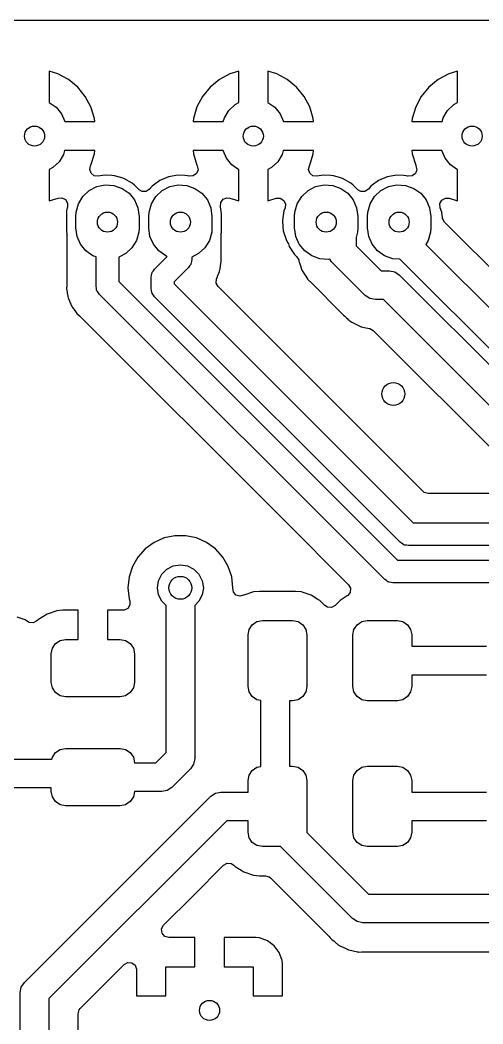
# Model space of a CAD drawing. Extents: x 6.2 to 8.58, y -5.58 to -4.
# Drawn here: x 6.76 to 7.077, y -4.689 to -4 of the extents above; entities that cross this region are included whole.
import ezdxf

# ---------------------------------------------------------------- set-up
doc = ezdxf.new("R2010")
doc.units = 0
doc.header["$MEASUREMENT"] = 0
doc.layers.add('BLACK', color=7, linetype='CONTINUOUS')

msp = doc.modelspace()

# ---------------------------------------------------------------- linework, layer by layer
at = {"layer": 'BLACK', "linetype": 'CONTINUOUS'}
for p, q in [((6.20537, -4.00041), (8.17992, -4.00041)), ((6.78602, -4.03739), (6.78, -4.03557)), ((6.78, -4.03557), (6.78, -4.05686)), ((6.91, -4.03557), (6.90398, -4.03739)), ((6.91, -4.05708), (6.91, -4.03557)), ((6.93602, -4.03739), (6.93, -4.03557)), ((6.93, -4.03557), (6.93, -4.05686)), ((7.06, -4.03557), (7.05398, -4.03739)), ((7.06, -4.05708), (7.06, -4.03557)), ((6.79325, -4.04126), (6.78602, -4.03739)), ((6.7996, -4.04647), (6.79325, -4.04126)), ((6.89675, -4.04126), (6.8904, -4.04647)), ((6.90398, -4.03739), (6.89675, -4.04126)), ((6.94325, -4.04126), (6.93602, -4.03739)), ((6.9496, -4.04647), (6.94325, -4.04126)), ((7.04675, -4.04126), (7.0404, -4.04647)), ((7.05398, -4.03739), (7.04675, -4.04126)), ((6.8048, -4.05281), (6.7996, -4.04647)), ((6.8904, -4.04647), (6.8852, -4.05281)), ((6.9548, -4.05281), (6.9496, -4.04647)), ((7.0404, -4.04647), (7.0352, -4.05281)), ((6.78, -4.05686), (6.78478, -4.06024)), ((6.80867, -4.06005), (6.8048, -4.05281)), ((6.8852, -4.05281), (6.88133, -4.06005)), ((6.90751, -4.05837), (6.91, -4.05708)), ((6.93, -4.05686), (6.93478, -4.06024)), ((6.95867, -4.06005), (6.9548, -4.05281)), ((7.0352, -4.05281), (7.03133, -4.06005)), ((7.05751, -4.05837), (7.06, -4.05708)), ((6.78478, -4.06024), (6.7885, -4.06481)), ((6.81105, -4.0679), (6.80867, -4.06005)), ((6.88133, -4.06005), (6.87895, -4.0679)), ((6.90014, -4.06744), (6.9032, -4.0624)), ((6.9032, -4.0624), (6.90751, -4.05837)), ((6.93478, -4.06024), (6.9385, -4.06481)), ((6.96105, -4.0679), (6.95867, -4.06005)), ((7.03133, -4.06005), (7.02895, -4.0679)), ((7.05014, -4.06744), (7.0532, -4.0624)), ((7.0532, -4.0624), (7.05751, -4.05837)), ((6.7885, -4.06481), (6.79075, -4.07)), ((6.79075, -4.07), (6.81126, -4.07)), ((6.81126, -4.07), (6.81105, -4.0679)), ((6.81126, -4.07), (6.81126, -4.07)), ((6.87895, -4.0679), (6.87874, -4.07)), ((6.87874, -4.07), (6.87874, -4.07)), ((6.87874, -4.07), (6.89942, -4.07)), ((6.89942, -4.07), (6.90014, -4.06744)), ((6.9385, -4.06481), (6.94075, -4.07)), ((6.94075, -4.07), (6.96126, -4.07)), ((6.96126, -4.07), (6.96105, -4.0679)), ((6.96126, -4.07), (6.96126, -4.07)), ((7.02895, -4.0679), (7.02874, -4.07)), ((7.02874, -4.07), (7.02874, -4.07)), ((7.02874, -4.07), (7.04942, -4.07)), ((7.04942, -4.07), (7.05014, -4.06744)), ((6.79058, -4.09), (6.78986, -4.09256)), ((6.81126, -4.09), (6.79058, -4.09)), ((6.81105, -4.0921), (6.81126, -4.09)), ((6.81126, -4.09), (6.81126, -4.09)), ((6.89925, -4.09), (6.87874, -4.09)), ((6.87874, -4.09), (6.87874, -4.09)), ((6.87874, -4.09), (6.87895, -4.0921)), ((6.9015, -4.09519), (6.89925, -4.09)), ((6.94058, -4.09), (6.93986, -4.09256)), ((6.96126, -4.09), (6.94058, -4.09)), ((6.96105, -4.0921), (6.96126, -4.09)), ((6.96126, -4.09), (6.96126, -4.09)), ((7.04925, -4.09), (7.02874, -4.09)), ((7.02874, -4.09), (7.02874, -4.09)), ((7.02874, -4.09), (7.02895, -4.0921)), ((7.0515, -4.09519), (7.04925, -4.09)), ((6.7868, -4.0976), (6.78249, -4.10163)), ((6.78986, -4.09256), (6.7868, -4.0976)), ((6.80867, -4.09995), (6.81105, -4.0921)), ((6.87895, -4.0921), (6.88133, -4.09995)), ((6.90522, -4.09976), (6.9015, -4.09519)), ((6.9368, -4.0976), (6.93249, -4.10163)), ((6.93986, -4.09256), (6.9368, -4.0976)), ((6.95867, -4.09995), (6.96105, -4.0921)), ((7.02895, -4.0921), (7.03133, -4.09995)), ((7.05522, -4.09976), (7.0515, -4.09519)), ((6.78249, -4.10163), (6.78, -4.10292)), ((6.78, -4.10292), (6.78, -4.12443)), ((6.80784, -4.1029), (6.80843, -4.10041)), ((6.80872, -4.10556), (6.80784, -4.1029)), ((6.80843, -4.10041), (6.80867, -4.09995)), ((6.81088, -4.10732), (6.80872, -4.10556)), ((6.88211, -4.10308), (6.88111, -4.10569)), ((6.88133, -4.09995), (6.88133, -4.09995)), ((6.88133, -4.09995), (6.88154, -4.10034)), ((6.88154, -4.10034), (6.88211, -4.10308)), ((6.91, -4.10314), (6.90522, -4.09976)), ((6.91, -4.12443), (6.91, -4.10314)), ((6.93249, -4.10163), (6.93, -4.10292)), ((6.93, -4.10292), (6.93, -4.12443)), ((6.95784, -4.1029), (6.95843, -4.10041)), ((6.95872, -4.10556), (6.95784, -4.1029)), ((6.95843, -4.10041), (6.95867, -4.09995)), ((6.96088, -4.10732), (6.95872, -4.10556)), ((7.03211, -4.10308), (7.03111, -4.10569)), ((7.03133, -4.09995), (7.03133, -4.09995)), ((7.03133, -4.09995), (7.03154, -4.10034)), ((7.03154, -4.10034), (7.03211, -4.10308)), ((7.06, -4.10314), (7.05522, -4.09976)), ((7.06, -4.12443), (7.06, -4.10314)), ((6.81366, -4.10763), (6.81088, -4.10732)), ((6.81652, -4.10713), (6.81366, -4.10763)), ((6.81835, -4.10681), (6.81652, -4.10713)), ((6.82305, -4.10708), (6.81835, -4.10681)), ((6.81835, -4.10681), (6.81835, -4.10681)), ((6.82492, -4.10719), (6.82305, -4.10708)), ((6.82913, -4.10845), (6.82492, -4.10719)), ((6.83123, -4.10908), (6.82913, -4.10845)), ((6.83694, -4.11237), (6.83123, -4.10908)), ((6.83845, -4.1138), (6.83694, -4.11237)), ((6.83694, -4.11237), (6.83694, -4.11237)), ((6.85582, -4.11056), (6.85147, -4.1138)), ((6.86187, -4.10795), (6.85582, -4.11056)), ((6.85582, -4.11056), (6.85582, -4.11056)), ((6.85582, -4.11056), (6.85582, -4.11056)), ((6.85582, -4.11056), (6.85582, -4.11056)), ((6.86835, -4.10681), (6.86187, -4.10795)), ((6.86187, -4.10795), (6.86187, -4.10795)), ((6.86187, -4.10795), (6.86187, -4.10795)), ((6.86187, -4.10795), (6.86187, -4.10795)), ((6.87305, -4.10708), (6.86835, -4.10681)), ((6.86835, -4.10681), (6.86835, -4.10681)), ((6.86835, -4.10681), (6.86835, -4.10681)), ((6.87492, -4.10719), (6.87305, -4.10708)), ((6.87574, -4.10743), (6.87492, -4.10719)), ((6.87607, -4.10752), (6.87574, -4.10743)), ((6.87885, -4.10734), (6.87607, -4.10752)), ((6.88111, -4.10569), (6.87885, -4.10734)), ((6.96366, -4.10763), (6.96088, -4.10732)), ((6.96652, -4.10713), (6.96366, -4.10763)), ((6.96835, -4.10681), (6.96652, -4.10713)), ((6.97305, -4.10708), (6.96835, -4.10681)), ((6.96835, -4.10681), (6.96835, -4.10681)), ((6.97492, -4.10719), (6.97305, -4.10708)), ((6.97913, -4.10845), (6.97492, -4.10719)), ((6.98123, -4.10908), (6.97913, -4.10845)), ((6.98694, -4.11237), (6.98123, -4.10908)), ((6.98845, -4.1138), (6.98694, -4.11237)), ((6.98694, -4.11237), (6.98694, -4.11237)), ((7.00582, -4.11056), (7.00147, -4.1138)), ((7.01187, -4.10795), (7.00582, -4.11056)), ((7.00582, -4.11056), (7.00582, -4.11056)), ((7.00582, -4.11056), (7.00582, -4.11056)), ((7.00582, -4.11056), (7.00582, -4.11056)), ((7.01835, -4.10681), (7.01187, -4.10795)), ((7.01187, -4.10795), (7.01187, -4.10795)), ((7.01187, -4.10795), (7.01187, -4.10795)), ((7.01187, -4.10795), (7.01187, -4.10795)), ((7.02305, -4.10708), (7.01835, -4.10681)), ((7.01835, -4.10681), (7.01835, -4.10681)), ((7.01835, -4.10681), (7.01835, -4.10681)), ((7.02492, -4.10719), (7.02305, -4.10708)), ((7.02574, -4.10743), (7.02492, -4.10719)), ((7.02607, -4.10752), (7.02574, -4.10743)), ((7.02885, -4.10734), (7.02607, -4.10752)), ((7.03111, -4.10569), (7.02885, -4.10734)), ((6.8032, -4.12145), (6.80751, -4.11743)), ((6.80751, -4.11743), (6.81275, -4.11471)), ((6.81275, -4.11471), (6.81852, -4.11352)), ((6.81852, -4.11352), (6.82441, -4.11392)), ((6.82441, -4.11392), (6.82996, -4.11589)), ((6.82996, -4.11589), (6.83478, -4.11929)), ((6.83478, -4.11929), (6.8385, -4.12387)), ((6.8417, -4.11686), (6.83845, -4.1138)), ((6.84378, -4.11803), (6.8417, -4.11686)), ((6.84657, -4.11799), (6.84378, -4.11803)), ((6.8489, -4.11644), (6.84657, -4.11799)), ((6.85054, -4.11449), (6.8489, -4.11644)), ((6.85147, -4.1138), (6.85054, -4.11449)), ((6.8532, -4.12145), (6.85751, -4.11743)), ((6.85751, -4.11743), (6.86275, -4.11471)), ((6.86275, -4.11471), (6.86852, -4.11352)), ((6.86852, -4.11352), (6.87441, -4.11392)), ((6.87441, -4.11392), (6.87996, -4.11589)), ((6.87996, -4.11589), (6.88478, -4.11929)), ((6.88478, -4.11929), (6.8885, -4.12387)), ((6.9532, -4.12145), (6.95751, -4.11743)), ((6.95751, -4.11743), (6.96275, -4.11471)), ((6.96275, -4.11471), (6.96852, -4.11352)), ((6.96852, -4.11352), (6.97441, -4.11392)), ((6.97441, -4.11392), (6.97996, -4.11589)), ((6.97996, -4.11589), (6.98478, -4.11929)), ((6.98478, -4.11929), (6.9885, -4.12387)), ((6.9917, -4.11686), (6.98845, -4.1138)), ((6.99378, -4.11803), (6.9917, -4.11686)), ((6.99657, -4.11799), (6.99378, -4.11803)), ((6.9989, -4.11644), (6.99657, -4.11799)), ((7.00054, -4.11449), (6.9989, -4.11644)), ((7.00147, -4.1138), (7.00054, -4.11449)), ((7.0032, -4.12145), (7.00751, -4.11743)), ((7.00751, -4.11743), (7.01275, -4.11471)), ((7.01275, -4.11471), (7.01852, -4.11352)), ((7.01852, -4.11352), (7.02441, -4.11392)), ((7.02441, -4.11392), (7.02996, -4.11589)), ((7.02996, -4.11589), (7.03478, -4.11929)), ((7.03478, -4.11929), (7.0385, -4.12387)), ((6.78, -4.12443), (6.78625, -4.12254)), ((6.78625, -4.12254), (6.78627, -4.12261)), ((6.78627, -4.12261), (6.7887, -4.12235)), ((6.7887, -4.12235), (6.7912, -4.1236)), ((6.7912, -4.1236), (6.79263, -4.126)), ((6.79263, -4.126), (6.79265, -4.12837)), ((6.80014, -4.12649), (6.8032, -4.12145)), ((6.8385, -4.12387), (6.84085, -4.12928)), ((6.85014, -4.12649), (6.8532, -4.12145)), ((6.8885, -4.12387), (6.89085, -4.12928)), ((6.89758, -4.12829), (6.89771, -4.12566)), ((6.89771, -4.12566), (6.89935, -4.12339)), ((6.89935, -4.12339), (6.90195, -4.12237)), ((6.90195, -4.12237), (6.90383, -4.12256)), ((6.90383, -4.12256), (6.91, -4.12443)), ((6.93, -4.12443), (6.9357, -4.1227)), ((6.9357, -4.1227), (6.9385, -4.12268)), ((6.9385, -4.12268), (6.94086, -4.12417)), ((6.94086, -4.12417), (6.94204, -4.1267)), ((6.95014, -4.12649), (6.9532, -4.12145)), ((6.9885, -4.12387), (6.99085, -4.12928)), ((7.00014, -4.12649), (7.0032, -4.12145)), ((7.0385, -4.12387), (7.04085, -4.12928)), ((7.04799, -4.12635), (7.04935, -4.1239)), ((7.04935, -4.1239), (7.05181, -4.12258)), ((7.05181, -4.12258), (7.05427, -4.12269)), ((7.05427, -4.12269), (7.06, -4.12443)), ((6.79196, -4.13127), (6.79183, -4.13183)), ((6.79183, -4.13183), (6.79183, -4.14463)), ((6.79265, -4.12837), (6.79196, -4.13127)), ((6.79835, -4.13512), (6.79855, -4.13217)), ((6.79855, -4.13217), (6.80014, -4.12649)), ((6.84085, -4.12928), (6.84165, -4.13512)), ((6.84835, -4.13512), (6.84855, -4.13217)), ((6.84855, -4.13217), (6.85014, -4.12649)), ((6.89085, -4.12928), (6.89165, -4.13512)), ((6.89757, -4.12836), (6.89756, -4.12829)), ((6.89756, -4.12829), (6.89758, -4.12829)), ((6.89757, -4.12845), (6.89757, -4.12836)), ((6.8976, -4.12858), (6.89757, -4.12845)), ((6.89817, -4.13348), (6.8976, -4.12858)), ((6.8976, -4.12858), (6.8976, -4.12858)), ((6.8976, -4.12858), (6.8976, -4.12858)), ((6.94096, -4.13127), (6.94026, -4.13603)), ((6.94175, -4.12928), (6.94096, -4.13127)), ((6.94204, -4.1267), (6.94175, -4.12928)), ((6.94835, -4.13512), (6.94855, -4.13217)), ((6.94855, -4.13217), (6.95014, -4.12649)), ((6.99085, -4.12928), (6.99165, -4.13512)), ((6.99835, -4.13512), (6.99855, -4.13217)), ((6.99855, -4.13217), (7.00014, -4.12649)), ((7.04085, -4.12928), (7.04165, -4.13512)), ((7.04817, -4.12914), (7.04799, -4.12635)), ((7.04926, -4.13212), (7.04817, -4.12914)), ((7.04971, -4.13605), (7.04926, -4.13212)), ((6.79835, -4.14299), (6.79835, -4.13512)), ((6.84165, -4.13512), (6.84165, -4.14299)), ((6.84835, -4.14299), (6.84835, -4.13512)), ((6.89165, -4.13512), (6.89165, -4.14299)), ((6.89817, -4.14628), (6.89817, -4.13348)), ((6.94026, -4.13603), (6.93995, -4.13818)), ((6.93995, -4.13818), (6.94001, -4.13895)), ((6.94001, -4.13895), (6.94056, -4.14514)), ((6.94835, -4.14299), (6.94835, -4.13512)), ((6.99165, -4.13512), (6.99165, -4.14299)), ((6.99835, -4.14299), (6.99835, -4.13512)), ((7.04165, -4.13512), (7.04165, -4.14299)), ((7.04979, -4.13653), (7.04971, -4.13605)), ((7.05113, -4.13898), (7.04979, -4.13653)), ((7.10087, -4.18872), (7.05113, -4.13898)), ((6.79183, -4.14463), (6.79196, -4.1457)), ((6.79196, -4.1457), (6.79209, -4.14685)), ((6.79209, -4.14685), (6.79211, -4.14714)), ((6.79915, -4.14883), (6.79835, -4.14299)), ((6.84145, -4.14594), (6.83986, -4.15162)), ((6.84165, -4.14299), (6.84145, -4.14594)), ((6.84915, -4.14883), (6.84835, -4.14299)), ((6.89145, -4.14594), (6.88986, -4.15162)), ((6.89165, -4.14299), (6.89145, -4.14594)), ((6.89789, -4.14803), (6.89803, -4.14688)), ((6.89803, -4.14688), (6.89817, -4.14628)), ((6.94056, -4.14514), (6.94275, -4.15176)), ((6.94915, -4.14883), (6.94835, -4.14299)), ((6.99145, -4.14594), (6.99044, -4.14954)), ((6.99165, -4.14299), (6.99145, -4.14594)), ((6.99915, -4.14883), (6.99835, -4.14299)), ((7.04145, -4.14594), (7.03986, -4.15162)), ((7.04165, -4.14299), (7.04145, -4.14594)), ((6.79211, -4.14714), (6.79211, -4.18218)), ((6.8015, -4.15424), (6.79915, -4.14883)), ((6.83986, -4.15162), (6.8368, -4.15666)), ((6.8515, -4.15424), (6.84915, -4.14883)), ((6.88986, -4.15162), (6.8868, -4.15666)), ((6.89789, -4.16373), (6.89789, -4.14803)), ((6.94275, -4.15176), (6.94275, -4.15176)), ((6.94275, -4.15176), (6.94362, -4.15316)), ((6.94362, -4.15316), (6.94405, -4.15407)), ((6.9515, -4.15424), (6.94915, -4.14883)), ((6.99044, -4.14954), (6.99047, -4.14968)), ((6.99047, -4.14968), (6.99047, -4.14968)), ((6.99047, -4.14968), (6.99047, -4.15522)), ((7.0015, -4.15424), (6.99915, -4.14883)), ((7.03986, -4.15162), (7.0382, -4.15436)), ((6.80522, -4.15882), (6.8015, -4.15424)), ((6.81004, -4.16222), (6.80522, -4.15882)), ((6.83249, -4.16068), (6.82787, -4.16307)), ((6.8368, -4.15666), (6.83249, -4.16068)), ((6.85522, -4.15882), (6.8515, -4.15424)), ((6.86004, -4.16222), (6.85522, -4.15882)), ((6.88249, -4.16068), (6.87787, -4.16307)), ((6.8868, -4.15666), (6.88249, -4.16068)), ((6.94405, -4.15407), (6.94466, -4.15572)), ((6.94466, -4.15572), (6.94466, -4.15572)), ((6.94466, -4.15572), (6.94827, -4.16122)), ((6.95522, -4.15882), (6.9515, -4.15424)), ((6.96004, -4.16222), (6.95522, -4.15882)), ((6.99047, -4.15522), (7.00777, -4.17252)), ((7.00522, -4.15882), (7.0015, -4.15424)), ((7.01004, -4.16222), (7.00522, -4.15882)), ((7.0382, -4.15436), (7.14322, -4.25938)), ((6.81213, -4.16296), (6.81004, -4.16222)), ((6.81213, -4.1831), (6.81213, -4.16296)), ((6.82787, -4.16307), (6.82787, -4.17983)), ((6.85223, -4.17128), (6.86096, -4.16255)), ((6.86096, -4.16255), (6.86004, -4.16222)), ((6.87743, -4.16725), (6.87719, -4.16763)), ((6.87758, -4.16593), (6.87743, -4.16725)), ((6.87787, -4.16465), (6.87758, -4.16593)), ((6.87787, -4.16307), (6.87787, -4.16465)), ((6.8976, -4.16877), (6.89805, -4.16634)), ((6.8979, -4.16388), (6.89789, -4.16373)), ((6.89805, -4.16634), (6.8979, -4.16388)), ((6.94827, -4.16122), (6.94827, -4.16122)), ((6.94827, -4.16122), (6.94827, -4.16122)), ((6.94827, -4.16122), (6.94969, -4.16255)), ((6.94969, -4.16255), (6.9511, -4.16497)), ((6.9511, -4.16497), (6.95114, -4.16516)), ((6.95114, -4.16516), (6.95124, -4.16566)), ((6.95124, -4.16566), (6.95124, -4.16566)), ((6.95124, -4.16566), (6.95131, -4.16595)), ((6.95131, -4.16595), (6.95131, -4.16595)), ((6.95131, -4.16595), (6.95137, -4.16623)), ((6.95137, -4.16623), (6.95189, -4.16764)), ((6.96559, -4.16419), (6.96004, -4.16222)), ((6.97148, -4.1646), (6.96559, -4.16419)), ((6.97243, -4.1644), (6.97148, -4.1646)), ((6.97367, -4.16626), (6.97243, -4.1644)), ((6.99673, -4.18932), (6.97367, -4.16626)), ((7.01559, -4.16419), (7.01004, -4.16222)), ((7.02053, -4.16453), (7.01559, -4.16419)), ((7.13218, -4.27618), (7.02053, -4.16453)), ((6.85022, -4.17556), (6.85036, -4.17425)), ((6.85036, -4.17425), (6.8506, -4.17387)), ((6.8506, -4.17387), (6.8507, -4.17343)), ((6.8507, -4.17343), (6.85152, -4.1724)), ((6.85152, -4.1724), (6.85223, -4.17128)), ((6.87557, -4.17021), (6.86567, -4.18011)), ((6.87627, -4.16909), (6.87557, -4.17021)), ((6.87709, -4.16806), (6.87627, -4.16909)), ((6.87719, -4.16763), (6.87709, -4.16806)), ((6.89581, -4.17526), (6.89683, -4.17301)), ((6.89683, -4.17301), (6.8969, -4.17261)), ((6.8969, -4.17261), (6.89714, -4.17175)), ((6.89714, -4.17175), (6.89728, -4.17137)), ((6.89728, -4.17137), (6.89758, -4.16892)), ((6.89758, -4.16892), (6.8976, -4.16877)), ((6.95189, -4.16764), (6.95241, -4.16907)), ((6.95241, -4.16907), (6.95243, -4.16914)), ((6.95243, -4.16914), (6.95338, -4.17201)), ((6.95338, -4.17201), (6.9535, -4.17227)), ((6.9535, -4.17227), (6.9535, -4.17227)), ((6.9535, -4.17227), (6.95363, -4.17254)), ((6.95363, -4.17254), (6.95363, -4.17254)), ((6.95363, -4.17254), (6.95376, -4.17279)), ((6.95376, -4.17279), (6.95542, -4.17532)), ((7.00777, -4.17252), (7.01331, -4.17252)), ((7.01331, -4.17252), (7.01707, -4.17327)), ((7.01707, -4.17327), (7.02027, -4.1754)), ((6.82787, -4.17983), (7.01896, -4.37092)), ((6.84992, -4.17685), (6.85022, -4.17556)), ((6.84992, -4.1847), (6.84992, -4.17685)), ((6.86567, -4.18011), (6.86567, -4.18144)), ((6.89453, -4.18087), (6.89473, -4.17808)), ((6.89587, -4.18332), (6.89453, -4.18087)), ((6.89473, -4.17808), (6.8948, -4.17793)), ((6.8948, -4.17793), (6.89488, -4.1777)), ((6.89488, -4.1777), (6.89576, -4.17539)), ((6.89488, -4.1777), (6.89488, -4.1777)), ((6.89576, -4.17539), (6.89581, -4.17526)), ((6.95542, -4.17532), (6.95546, -4.17538)), ((6.95546, -4.17538), (6.95705, -4.17795)), ((6.95705, -4.17795), (6.95705, -4.17795)), ((6.95705, -4.17795), (6.95705, -4.17795)), ((6.95705, -4.17795), (6.95722, -4.17817)), ((6.95722, -4.17817), (6.95722, -4.17818)), ((6.95722, -4.17818), (6.95741, -4.17841)), ((6.95741, -4.17841), (6.95741, -4.1784)), ((6.95741, -4.1784), (6.9576, -4.17863)), ((6.9576, -4.17863), (6.9598, -4.1807)), ((6.9598, -4.1807), (6.95985, -4.18075)), ((6.95985, -4.18075), (6.98078, -4.20168)), ((7.02027, -4.1754), (7.1318, -4.28694)), ((6.7921, -4.18233), (6.79195, -4.18479)), ((6.79195, -4.18479), (6.7924, -4.18722)), ((6.79211, -4.18218), (6.7921, -4.18233)), ((6.7924, -4.18722), (6.79242, -4.18737)), ((6.79242, -4.18737), (6.79247, -4.18776)), ((6.79247, -4.18776), (6.79272, -4.18982)), ((6.81242, -4.18438), (6.81213, -4.1831)), ((6.81257, -4.1857), (6.81242, -4.18438)), ((6.81281, -4.18608), (6.81257, -4.1857)), ((6.81291, -4.18651), (6.81281, -4.18608)), ((6.81373, -4.18754), (6.81291, -4.18651)), ((6.81443, -4.18866), (6.81373, -4.18754)), ((6.85022, -4.18599), (6.84992, -4.1847)), ((6.85036, -4.1873), (6.85022, -4.18599)), ((6.8506, -4.18768), (6.85036, -4.1873)), ((6.8507, -4.18812), (6.8506, -4.18768)), ((6.85152, -4.18915), (6.8507, -4.18812)), ((6.86567, -4.18144), (7.02956, -4.34533)), ((7.0364, -4.32386), (6.89587, -4.18332)), ((6.79272, -4.18982), (6.79272, -4.18982)), ((6.79272, -4.18982), (6.79272, -4.18982)), ((6.79272, -4.18982), (6.79272, -4.18982)), ((6.79272, -4.18982), (6.79285, -4.19016)), ((6.79285, -4.19016), (6.79286, -4.1902)), ((6.79286, -4.1902), (6.7931, -4.19106)), ((6.7931, -4.19106), (6.79317, -4.19145)), ((6.79317, -4.19145), (6.79419, -4.19371)), ((6.79419, -4.19371), (6.79424, -4.19384)), ((6.79424, -4.19384), (6.79478, -4.19525)), ((7.01013, -4.38436), (6.81443, -4.18866)), ((6.85223, -4.19027), (6.85152, -4.18915)), ((7.02073, -4.35877), (6.85223, -4.19027)), ((6.99993, -4.19146), (6.99673, -4.18932)), ((6.99673, -4.18932), (6.99673, -4.18932)), ((7.00369, -4.19221), (6.99993, -4.19146)), ((7.00923, -4.19221), (7.00369, -4.19221)), ((7.12076, -4.30374), (7.00923, -4.19221)), ((6.79478, -4.19525), (6.79512, -4.19615)), ((6.79512, -4.19615), (6.79535, -4.19648)), ((6.79535, -4.19648), (6.79579, -4.19727)), ((6.79579, -4.19727), (6.79595, -4.19763)), ((6.79595, -4.19763), (6.79595, -4.19763)), ((6.79595, -4.19763), (6.79691, -4.19885)), ((6.79691, -4.19885), (6.79748, -4.19958)), ((6.79748, -4.19958), (6.79757, -4.1997)), ((6.79757, -4.1997), (6.79897, -4.20173)), ((6.79897, -4.20173), (6.79897, -4.20173)), ((6.79897, -4.20173), (6.79897, -4.20173)), ((6.79897, -4.20173), (6.80082, -4.20337)), ((6.98078, -4.20168), (6.98125, -4.20223)), ((6.80082, -4.20337), (6.80092, -4.20347)), ((6.80092, -4.20347), (6.94061, -4.34315)), ((6.98125, -4.20223), (6.98182, -4.20299)), ((6.98182, -4.20299), (6.98264, -4.20368)), ((6.98264, -4.20368), (6.98342, -4.20433)), ((6.98342, -4.20433), (6.98357, -4.20448)), ((6.98357, -4.20448), (6.98381, -4.20471)), ((6.98381, -4.20471), (6.98381, -4.20471)), ((6.98381, -4.20471), (6.9848, -4.20549)), ((6.9848, -4.20549), (6.98486, -4.20554)), ((6.98486, -4.20554), (6.98717, -4.20748)), ((6.98717, -4.20748), (6.98717, -4.20748)), ((6.98717, -4.20748), (6.98741, -4.20764)), ((6.98741, -4.20764), (6.98741, -4.20764)), ((6.98741, -4.20764), (6.98766, -4.2078)), ((6.98766, -4.2078), (6.98766, -4.2078)), ((6.98766, -4.2078), (6.98791, -4.20795)), ((6.98791, -4.20795), (6.99065, -4.20923)), ((6.99065, -4.20923), (6.99071, -4.20926)), ((6.99071, -4.20926), (6.99341, -4.21061)), ((6.99341, -4.21061), (6.99341, -4.21061)), ((6.99341, -4.21061), (6.99368, -4.21071)), ((6.99368, -4.21071), (6.99368, -4.21072)), ((6.99368, -4.21072), (6.99396, -4.21081)), ((6.99396, -4.21081), (6.99396, -4.21081)), ((6.99396, -4.21081), (6.99424, -4.2109)), ((6.99424, -4.2109), (6.9972, -4.21151)), ((6.9972, -4.21151), (6.99726, -4.21153)), ((6.99726, -4.21153), (6.9998, -4.21213)), ((6.9998, -4.21213), (7.00216, -4.21345)), ((7.00216, -4.21345), (7.10481, -4.3161)), ((7.03723, -4.32452), (7.0364, -4.32386)), ((7.03991, -4.32531), (7.03723, -4.32452)), ((7.10186, -4.32531), (7.03991, -4.32531)), ((6.94061, -4.34315), (6.98534, -4.38789)), ((7.02956, -4.34533), (7.2722, -4.34533)), ((6.85202, -4.35885), (6.84593, -4.36327)), ((6.85889, -4.3558), (6.85202, -4.35885)), ((6.86624, -4.35423), (6.85889, -4.3558)), ((6.87376, -4.35423), (6.86624, -4.35423)), ((6.88111, -4.3558), (6.87376, -4.35423)), ((6.88798, -4.35885), (6.88111, -4.3558)), ((6.89407, -4.36327), (6.88798, -4.35885)), ((7.02185, -4.35948), (7.02073, -4.35877)), ((7.02288, -4.3603), (7.02185, -4.35948)), ((7.02332, -4.3604), (7.02288, -4.3603)), ((7.0237, -4.36064), (7.02332, -4.3604)), ((6.84593, -4.36327), (6.8409, -4.36886)), ((6.8991, -4.36886), (6.89407, -4.36327)), ((7.02501, -4.36078), (7.0237, -4.36064)), ((7.0263, -4.36108), (7.02501, -4.36078)), ((7.26894, -4.36108), (7.0263, -4.36108)), ((6.8409, -4.36886), (6.83714, -4.37537)), ((6.8409, -4.36886), (6.8409, -4.36886)), ((6.86513, -4.37502), (6.87, -4.37425)), ((6.87, -4.37425), (6.87487, -4.37502)), ((6.90286, -4.37537), (6.8991, -4.36886)), ((6.8991, -4.36886), (6.8991, -4.36886)), ((6.8991, -4.36886), (6.8991, -4.36886)), ((7.01896, -4.37092), (7.26442, -4.37092)), ((6.83714, -4.37537), (6.83482, -4.38252)), ((6.83714, -4.37537), (6.83714, -4.37537)), ((6.85502, -4.38513), (6.85726, -4.38074)), ((6.85726, -4.38074), (6.86074, -4.37726)), ((6.86074, -4.37726), (6.86513, -4.37502)), ((6.87487, -4.37502), (6.87926, -4.37726)), ((6.87926, -4.37726), (6.88274, -4.38074)), ((6.88274, -4.38074), (6.88498, -4.38513)), ((6.90518, -4.38252), (6.90286, -4.37537)), ((6.83482, -4.38252), (6.83404, -4.39)), ((6.85425, -4.39), (6.85502, -4.38513)), ((6.88498, -4.38513), (6.88575, -4.39)), ((6.90596, -4.39), (6.90518, -4.38252)), ((6.98534, -4.38789), (6.98668, -4.39034)), ((7.01125, -4.38507), (7.01013, -4.38436)), ((7.01228, -4.38589), (7.01125, -4.38507)), ((7.01272, -4.38599), (7.01228, -4.38589)), ((7.0131, -4.38623), (7.01272, -4.38599)), ((7.01441, -4.38638), (7.0131, -4.38623)), ((7.0157, -4.38667), (7.01441, -4.38638)), ((7.26115, -4.38667), (7.0157, -4.38667)), ((6.83404, -4.39), (6.83482, -4.39748)), ((6.85502, -4.39487), (6.85425, -4.39)), ((6.85726, -4.39926), (6.85502, -4.39487)), ((6.88498, -4.39487), (6.88274, -4.39926)), ((6.88575, -4.39), (6.88498, -4.39487)), ((6.90593, -4.39034), (6.90596, -4.39)), ((6.90631, -4.39283), (6.90593, -4.39034)), ((6.9081, -4.39498), (6.90631, -4.39283)), ((6.92016, -4.39284), (6.91353, -4.39503)), ((6.92425, -4.39242), (6.92016, -4.39284)), ((6.9489, -4.39242), (6.92425, -4.39242)), ((6.95299, -4.39284), (6.9489, -4.39242)), ((6.95428, -4.39327), (6.95299, -4.39284)), ((6.95299, -4.39284), (6.95299, -4.39284)), ((6.95962, -4.39503), (6.95428, -4.39327)), ((6.98648, -4.39313), (6.98481, -4.39537)), ((6.98668, -4.39034), (6.98648, -4.39313)), ((6.83537, -4.40171), (6.83393, -4.40411)), ((6.83482, -4.39748), (6.83482, -4.39748)), ((6.83482, -4.39748), (6.83529, -4.39892)), ((6.83529, -4.39892), (6.83537, -4.40171)), ((6.86016, -4.40215), (6.85726, -4.39926)), ((6.88274, -4.39926), (6.87984, -4.40215)), ((6.91077, -4.39581), (6.9081, -4.39498)), ((6.91326, -4.39513), (6.91077, -4.39581)), ((6.91327, -4.39516), (6.91326, -4.39513)), ((6.91341, -4.39509), (6.91327, -4.39516)), ((6.91347, -4.39508), (6.91341, -4.39509)), ((6.91349, -4.39506), (6.91347, -4.39508)), ((6.91353, -4.39503), (6.91349, -4.39506)), ((6.96428, -4.39791), (6.95962, -4.39503)), ((6.96556, -4.3987), (6.96428, -4.39791)), ((6.96899, -4.40213), (6.96556, -4.3987)), ((6.96556, -4.3987), (6.96556, -4.3987)), ((6.97944, -4.3987), (6.97601, -4.40213)), ((6.98378, -4.39602), (6.97944, -4.3987)), ((6.97944, -4.3987), (6.97944, -4.3987)), ((6.98444, -4.39562), (6.98378, -4.39602)), ((6.98481, -4.39537), (6.98444, -4.39562)), ((6.7786, -4.40803), (6.77266, -4.41169)), ((6.78522, -4.40583), (6.7786, -4.40803)), ((6.78931, -4.40541), (6.78522, -4.40583)), ((6.78522, -4.40583), (6.78522, -4.40583)), ((6.8, -4.40541), (6.78931, -4.40541)), ((6.8, -4.42541), (6.8, -4.40541)), ((6.83057, -4.40541), (6.82, -4.40541)), ((6.82, -4.40541), (6.82, -4.42541)), ((6.83142, -4.40534), (6.83057, -4.40541)), ((6.83393, -4.40411), (6.83142, -4.40534)), ((6.86016, -4.50311), (6.86016, -4.40215)), ((6.87984, -4.40215), (6.87984, -4.50718)), ((6.97077, -4.40327), (6.96899, -4.40213)), ((6.97355, -4.40347), (6.97077, -4.40327)), ((6.97601, -4.40213), (6.97355, -4.40347)), ((6.76355, -4.41205), (6.75816, -4.41004)), ((6.76511, -4.41322), (6.76355, -4.41205)), ((6.76355, -4.41205), (6.76355, -4.41205)), ((6.76635, -4.4139), (6.76511, -4.41322)), ((6.76914, -4.4141), (6.76635, -4.4139)), ((6.77159, -4.41276), (6.76914, -4.4141)), ((6.77266, -4.41169), (6.77159, -4.41276)), ((6.91715, -4.41852), (6.91928, -4.41532)), ((6.91928, -4.41532), (6.92247, -4.41319)), ((6.92247, -4.41319), (6.92624, -4.41244)), ((6.92624, -4.41244), (6.94691, -4.41244)), ((6.94691, -4.41244), (6.95068, -4.41319)), ((6.95068, -4.41319), (6.95387, -4.41532)), ((6.95387, -4.41532), (6.956, -4.41852)), ((6.989, -4.41852), (6.99113, -4.41532)), ((6.99113, -4.41532), (6.99432, -4.41319)), ((6.99432, -4.41319), (6.99809, -4.41244)), ((6.99809, -4.41244), (7.01876, -4.41244)), ((7.01876, -4.41244), (7.02253, -4.41319)), ((7.02253, -4.41319), (7.02572, -4.41532)), ((7.02572, -4.41532), (7.02785, -4.41852)), ((6.9164, -4.42228), (6.91715, -4.41852)), ((6.9164, -4.45772), (6.9164, -4.42228)), ((6.956, -4.41852), (6.95675, -4.42228)), ((6.95675, -4.42228), (6.95675, -4.45772)), ((6.98825, -4.42228), (6.989, -4.41852)), ((6.98825, -4.45772), (6.98825, -4.42228)), ((7.02785, -4.41852), (7.0286, -4.42228)), ((7.0286, -4.42228), (7.0286, -4.43016)), ((6.78221, -4.43149), (6.78434, -4.4283)), ((6.78434, -4.4283), (6.78753, -4.42616)), ((6.78753, -4.42616), (6.7913, -4.42541)), ((6.7913, -4.42541), (6.8, -4.42541)), ((6.82, -4.42541), (6.8287, -4.42541)), ((6.8287, -4.42541), (6.83247, -4.42616)), ((6.83247, -4.42616), (6.83566, -4.4283)), ((6.83566, -4.4283), (6.83779, -4.43149)), ((6.78146, -4.43526), (6.78221, -4.43149)), ((6.78146, -4.45494), (6.78146, -4.43526)), ((6.83779, -4.43149), (6.83854, -4.43526)), ((6.83854, -4.43526), (6.83854, -4.45494)), ((7.0286, -4.43016), (7.08, -4.43016)), ((7.08, -4.44984), (7.0286, -4.44984)), ((7.0286, -4.44984), (7.0286, -4.45772)), ((6.78221, -4.45871), (6.78146, -4.45494)), ((6.83854, -4.45494), (6.83779, -4.45871)), ((6.78434, -4.4619), (6.78221, -4.45871)), ((6.78753, -4.46403), (6.78434, -4.4619)), ((6.83566, -4.4619), (6.83247, -4.46403)), ((6.83779, -4.45871), (6.83566, -4.4619)), ((6.91715, -4.46148), (6.9164, -4.45772)), ((6.91928, -4.46468), (6.91715, -4.46148)), ((6.956, -4.46148), (6.95387, -4.46468)), ((6.95675, -4.45772), (6.956, -4.46148)), ((6.989, -4.46148), (6.98825, -4.45772)), ((6.99113, -4.46468), (6.989, -4.46148)), ((7.02785, -4.46148), (7.02572, -4.46468)), ((7.0286, -4.45772), (7.02785, -4.46148)), ((6.7913, -4.46478), (6.78753, -4.46403)), ((6.8287, -4.46478), (6.7913, -4.46478)), ((6.83247, -4.46403), (6.8287, -4.46478)), ((6.92247, -4.46681), (6.91928, -4.46468)), ((6.92516, -4.46734), (6.92247, -4.46681)), ((6.92516, -4.51266), (6.92516, -4.46734)), ((6.94691, -4.46756), (6.94484, -4.46756)), ((6.94484, -4.46756), (6.94484, -4.51244)), ((6.95068, -4.46681), (6.94691, -4.46756)), ((6.95387, -4.46468), (6.95068, -4.46681)), ((6.99432, -4.46681), (6.99113, -4.46468)), ((6.99809, -4.46756), (6.99432, -4.46681)), ((7.01876, -4.46756), (6.99809, -4.46756)), ((7.02253, -4.46681), (7.01876, -4.46756)), ((7.02572, -4.46468), (7.02253, -4.46681)), ((6.78221, -4.50629), (6.78434, -4.5031)), ((6.78434, -4.5031), (6.78753, -4.50097)), ((6.78753, -4.50097), (6.7913, -4.50022)), ((6.7913, -4.50022), (6.8287, -4.50022)), ((6.8287, -4.50022), (6.83247, -4.50097)), ((6.83247, -4.50097), (6.83566, -4.5031)), ((6.83566, -4.5031), (6.83779, -4.50629)), ((6.85311, -4.51016), (6.86016, -4.50311)), ((6.75386, -4.50756), (6.78195, -4.50756)), ((6.78195, -4.50756), (6.78221, -4.50629)), ((6.83779, -4.50629), (6.83854, -4.51006)), ((6.83854, -4.51006), (6.83854, -4.51016)), ((6.83854, -4.51016), (6.85311, -4.51016)), ((6.87909, -4.51095), (6.87696, -4.51414)), ((6.87927, -4.51006), (6.87909, -4.51095)), ((6.87984, -4.50719), (6.87927, -4.51006)), ((6.87984, -4.50718), (6.87984, -4.50719)), ((6.87696, -4.51414), (6.86414, -4.52696)), ((6.87696, -4.51414), (6.87696, -4.51414)), ((6.9164, -4.52228), (6.91715, -4.51852)), ((6.91715, -4.51852), (6.91928, -4.51532)), ((6.91928, -4.51532), (6.92247, -4.51319)), ((6.92247, -4.51319), (6.92516, -4.51266)), ((6.94484, -4.51244), (6.94691, -4.51244)), ((6.94691, -4.51244), (6.95068, -4.51319)), ((6.95068, -4.51319), (6.95387, -4.51532)), ((6.95387, -4.51532), (6.956, -4.51852)), ((6.956, -4.51852), (6.95675, -4.52228)), ((6.98825, -4.52228), (6.989, -4.51852)), ((6.989, -4.51852), (6.99113, -4.51532)), ((6.99113, -4.51532), (6.99432, -4.51319)), ((6.99432, -4.51319), (6.99809, -4.51244)), ((6.99809, -4.51244), (7.01876, -4.51244)), ((7.01876, -4.51244), (7.02253, -4.51319)), ((7.02253, -4.51319), (7.02572, -4.51532)), ((7.02572, -4.51532), (7.02785, -4.51852)), ((7.02785, -4.51852), (7.0286, -4.52228)), ((6.9164, -4.53016), (6.9164, -4.52228)), ((6.95675, -4.52228), (6.95675, -4.55772)), ((6.98825, -4.55772), (6.98825, -4.52228)), ((7.0286, -4.52228), (7.0286, -4.53016)), ((6.78146, -4.52724), (6.75386, -4.52724)), ((6.78146, -4.52974), (6.78146, -4.52724)), ((6.78221, -4.53351), (6.78146, -4.52974)), ((6.83852, -4.52984), (6.83779, -4.53351)), ((6.85719, -4.52984), (6.83852, -4.52984)), ((6.86095, -4.52909), (6.85719, -4.52984)), ((6.86414, -4.52696), (6.86095, -4.52909)), ((6.89086, -4.53304), (6.89405, -4.53091)), ((6.89405, -4.53091), (6.89781, -4.53016)), ((6.89781, -4.53016), (6.9164, -4.53016)), ((7.0286, -4.53016), (7.08, -4.53016)), ((6.76304, -4.66086), (6.89086, -4.53304)), ((6.78434, -4.5367), (6.78221, -4.53351)), ((6.78753, -4.53884), (6.78434, -4.5367)), ((6.7913, -4.53959), (6.78753, -4.53884)), ((6.83247, -4.53884), (6.8287, -4.53959)), ((6.83566, -4.5367), (6.83247, -4.53884)), ((6.83779, -4.53351), (6.83566, -4.5367)), ((6.89086, -4.53304), (6.89086, -4.53304)), ((6.8287, -4.53959), (6.7913, -4.53959)), ((6.90189, -4.54984), (6.77984, -4.67189)), ((6.9164, -4.54984), (6.90189, -4.54984)), ((6.9164, -4.55772), (6.9164, -4.54984)), ((7.08, -4.54984), (7.0286, -4.54984)), ((7.0286, -4.54984), (7.0286, -4.55772)), ((6.91715, -4.56148), (6.9164, -4.55772)), ((6.95675, -4.55772), (6.95673, -4.55781)), ((6.95673, -4.55781), (6.99908, -4.60016)), ((6.989, -4.56148), (6.98825, -4.55772)), ((7.0286, -4.55772), (7.02785, -4.56148)), ((6.91928, -4.56468), (6.91715, -4.56148)), ((6.92247, -4.56681), (6.91928, -4.56468)), ((6.92624, -4.56756), (6.92247, -4.56681)), ((6.99113, -4.56468), (6.989, -4.56148)), ((6.99432, -4.56681), (6.99113, -4.56468)), ((6.99809, -4.56756), (6.99432, -4.56681)), ((7.02253, -4.56681), (7.01876, -4.56756)), ((7.02572, -4.56468), (7.02253, -4.56681)), ((7.02785, -4.56148), (7.02572, -4.56468)), ((6.93864, -4.56756), (6.92624, -4.56756)), ((6.98804, -4.61696), (6.93864, -4.56756)), ((7.01876, -4.56756), (6.99809, -4.56756)), ((6.87879, -4.60126), (6.89966, -4.58038)), ((6.89966, -4.58038), (6.90211, -4.57905)), ((6.90211, -4.57905), (6.9049, -4.57924)), ((6.9049, -4.57924), (6.90668, -4.58038)), ((6.90668, -4.58038), (6.90759, -4.5813)), ((6.90759, -4.5813), (6.90759, -4.5813)), ((6.90759, -4.5813), (6.90759, -4.5813)), ((6.90759, -4.5813), (6.91353, -4.58497)), ((6.91353, -4.58497), (6.92016, -4.58716)), ((6.92016, -4.58716), (6.92425, -4.58758)), ((6.92425, -4.58758), (6.92829, -4.58758)), ((6.92829, -4.58758), (6.93097, -4.58837)), ((6.93097, -4.58837), (6.9318, -4.58903)), ((6.9318, -4.58903), (6.97209, -4.62932)), ((6.85851, -4.62153), (6.87879, -4.60126)), ((6.99908, -4.60016), (7.25635, -4.60016)), ((6.85711, -4.62433), (6.85827, -4.62179)), ((6.85827, -4.62179), (6.85851, -4.62153)), ((6.99123, -4.61909), (6.98804, -4.61696)), ((6.98804, -4.61696), (6.98804, -4.61696)), ((6.995, -4.61984), (6.99123, -4.61909)), ((7.25227, -4.61984), (6.995, -4.61984)), ((6.85751, -4.6271), (6.85711, -4.62433)), ((6.85934, -4.62921), (6.85751, -4.6271)), ((6.86202, -4.63), (6.85934, -4.62921)), ((6.88, -4.63), (6.86202, -4.63)), ((6.88, -4.65), (6.88, -4.63)), ((6.92191, -4.63), (6.9, -4.63)), ((6.9, -4.63), (6.9, -4.65)), ((6.92429, -4.63026), (6.92191, -4.63)), ((6.92968, -4.63227), (6.92429, -4.63026)), ((6.93429, -4.63571), (6.92968, -4.63227)), ((6.93773, -4.64032), (6.93429, -4.63571)), ((6.97209, -4.62932), (6.97256, -4.62987)), ((6.97256, -4.62987), (6.97313, -4.63063)), ((6.97313, -4.63063), (6.97395, -4.63132)), ((6.97395, -4.63132), (6.97472, -4.63197)), ((6.97472, -4.63197), (6.97488, -4.63211)), ((6.97488, -4.63211), (6.97503, -4.63227)), ((6.97503, -4.63227), (6.97511, -4.63235)), ((6.97511, -4.63235), (6.97611, -4.63313)), ((6.97611, -4.63313), (6.97616, -4.63318)), ((6.97616, -4.63318), (6.97848, -4.63512)), ((6.97848, -4.63512), (6.97848, -4.63512)), ((6.97848, -4.63512), (6.97872, -4.63528)), ((6.97872, -4.63528), (6.97872, -4.63528)), ((6.97872, -4.63528), (6.97897, -4.63544)), ((6.97897, -4.63544), (6.97897, -4.63544)), ((6.97897, -4.63544), (6.97922, -4.63559)), ((6.97922, -4.63559), (6.98196, -4.63687)), ((6.93974, -4.6457), (6.93773, -4.64032)), ((6.93773, -4.64032), (6.93773, -4.64032)), ((6.98196, -4.63687), (6.98202, -4.6369)), ((6.98202, -4.6369), (6.98472, -4.63825)), ((6.98472, -4.63825), (6.98472, -4.63825)), ((6.98472, -4.63825), (6.98499, -4.63835)), ((6.98499, -4.63835), (6.98499, -4.63835)), ((6.98499, -4.63835), (6.98527, -4.63845)), ((6.98527, -4.63845), (6.98527, -4.63845)), ((6.98527, -4.63845), (6.98554, -4.63854)), ((6.98554, -4.63854), (6.9885, -4.63915)), ((6.9885, -4.63915), (6.98857, -4.63917)), ((6.98857, -4.63917), (6.99151, -4.63986)), ((6.99151, -4.63986), (6.99151, -4.63986)), ((6.99151, -4.63986), (6.9918, -4.6399)), ((6.9918, -4.6399), (6.9918, -4.6399)), ((6.9918, -4.6399), (6.99209, -4.63993)), ((6.99209, -4.63993), (6.99209, -4.63993)), ((6.99209, -4.63993), (6.99238, -4.63995)), ((6.99238, -4.63995), (6.99421, -4.6399)), ((6.99238, -4.63995), (6.99238, -4.63995)), ((6.99421, -4.6399), (6.9954, -4.63986)), ((6.9954, -4.63986), (6.99547, -4.63986)), ((6.99547, -4.63986), (7.20151, -4.63986)), ((6.80131, -4.67873), (6.83153, -4.64851)), ((6.83153, -4.64851), (6.83398, -4.64718)), ((6.83398, -4.64718), (6.83677, -4.64737)), ((6.83677, -4.64737), (6.83901, -4.64905)), ((6.83901, -4.64905), (6.83999, -4.65167)), ((6.94, -4.64809), (6.93974, -4.6457)), ((6.94, -4.67), (6.94, -4.64809)), ((6.94, -4.64809), (6.94, -4.64809)), ((6.83999, -4.65167), (6.84, -4.65202)), ((6.84, -4.65202), (6.84, -4.67)), ((6.86, -4.67), (6.86, -4.65)), ((6.86, -4.65), (6.88, -4.65)), ((6.9, -4.65), (6.92, -4.65)), ((6.92, -4.65), (6.92, -4.67)), ((6.76091, -4.66405), (6.76304, -4.66086)), ((6.76304, -4.66086), (6.76304, -4.66086)), ((6.76016, -4.66781), (6.76091, -4.66405)), ((6.76016, -4.7764), (6.76016, -4.66781)), ((6.84, -4.67), (6.86, -4.67)), ((6.92, -4.67), (6.94, -4.67)), ((6.77984, -4.67189), (6.77984, -4.7764)), ((6.79986, -4.68224), (6.80065, -4.67956)), ((6.79986, -4.72715), (6.79986, -4.68224)), ((6.80065, -4.67956), (6.80131, -4.67873))]:
    msp.add_line(p, q, dxfattribs=at)
at = {"layer": 'BLACK'}
for centre, radius in [((6.77, -4.08), 0.00689), ((6.92, -4.08), 0.00689), ((7.07, -4.08), 0.00689), ((6.82, -4.13906), 0.00689), ((6.87, -4.13906), 0.00689), ((6.97, -4.13906), 0.00689), ((7.02, -4.13906), 0.00689), ((7.016, -4.257), 0.00787), ((6.87, -4.39), 0.00787), ((6.89, -4.68), 0.00689)]:
    msp.add_circle(centre, radius, dxfattribs=at)

doc.saveas('drawing.dxf')
